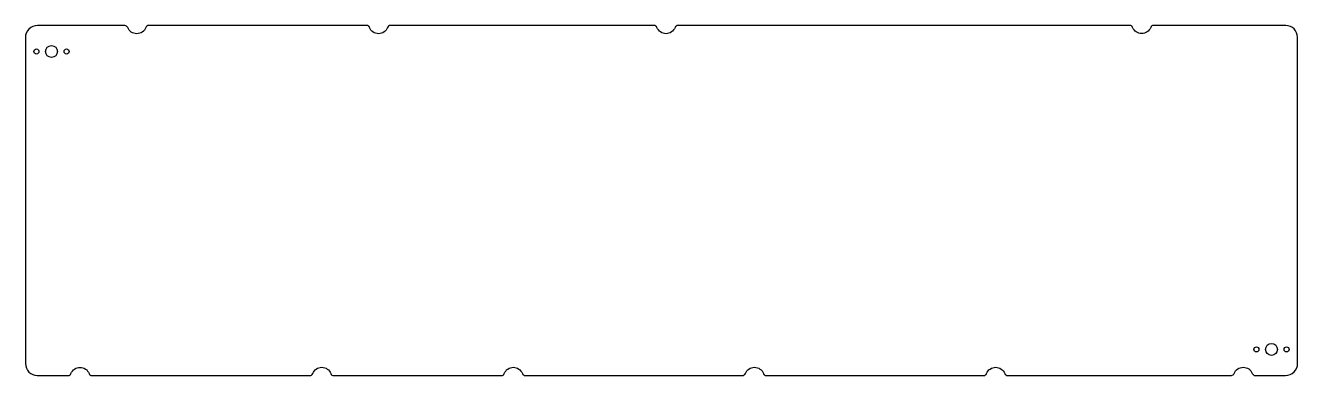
# Model space of a CAD drawing. Header units: millimetres. Extents: x -522 to -94, y 95 to 212.
import ezdxf

# ---------------------------------------------------------------- set-up
doc = ezdxf.new("R2010")
doc.units = ezdxf.units.MM
doc.layers.get('0').update_dxf_attribs({"linetype": 'CONTINUOUS'})

msp = doc.modelspace()

# ---------------------------------------------------------------- linework, layer by layer
msp.add_lwpolyline([(-94.45, 98.81), (-94.46, 208.21, 0.410449), (-98.4, 212.21), (-142.81, 212.21, 0.312199), (-143.74, 211.56, -0.691685), (-149.82, 211.56, 0.312101), (-150.76, 212.2), (-302.48, 212.19, 0.312101), (-303.42, 211.55, -0.691564), (-309.5, 211.55, 0.312101), (-310.43, 212.19), (-399, 212.19, 0.312101), (-399.93, 211.54, -0.691564), (-406.02, 211.54, 0.312101), (-406.95, 212.19), (-480.15, 212.18, 0.312101), (-481.09, 211.53, -0.691564), (-487.17, 211.53, 0.312101), (-488.1, 212.18), (-517.41, 212.18, 0.427192), (-521.5, 208.09), (-521.49, 98.69, 0.414226), (-517.52, 94.69), (-507.16, 94.69, 0.312719), (-506.22, 95.34, -0.693233), (-500.13, 95.34, 0.312719), (-499.2, 94.69), (-426, 94.7, 0.312101), (-425.06, 95.35, -0.691564), (-418.98, 95.35, 0.312101), (-418.04, 94.7), (-361.71, 94.7, 0.312101), (-360.77, 95.35, -0.691564), (-354.69, 95.35, 0.312101), (-353.76, 94.71), (-280.75, 94.71, 0.312101), (-279.81, 95.36, -0.691564), (-273.73, 95.36, 0.312101), (-272.8, 94.71), (-199.78, 94.72, 0.312101), (-198.85, 95.36, -0.691564), (-192.77, 95.36, 0.312101), (-191.83, 94.72), (-116.66, 94.72, 0.312101), (-115.73, 95.37, -0.691564), (-109.65, 95.37, 0.312101), (-108.71, 94.72), (-98.54, 94.72, 0.427192)], format="xyb", close=True)
for centre, radius in [((-512.76, 203.47), 1.99), ((-517.84, 203.47), 0.851), ((-507.68, 203.47), 0.851), ((-108.27, 103.46), 0.851), ((-103.19, 103.46), 1.99), ((-98.11, 103.46), 0.851)]:
    msp.add_circle(centre, radius)

doc.saveas('drawing.dxf')
